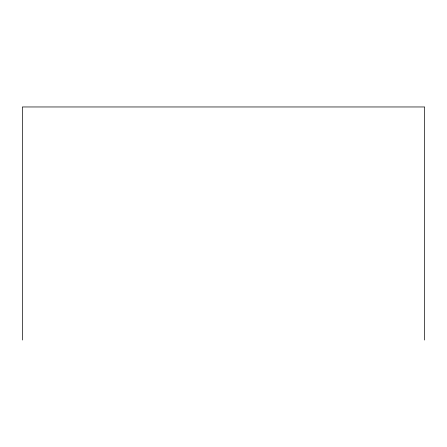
<?xml version="1.0" encoding="UTF-8"?>
<svg xmlns="http://www.w3.org/2000/svg" width="447" height="447" viewBox="0 0 447 447"><rect width="100%" height="100%" fill="white"/><g stroke="black" fill="none" stroke-linecap="round" stroke-linejoin="round"><path stroke-width="0.67" d="M424.65 340.038L424.65 106.962L22.35 106.962L22.35 340.038"/></g></svg>
